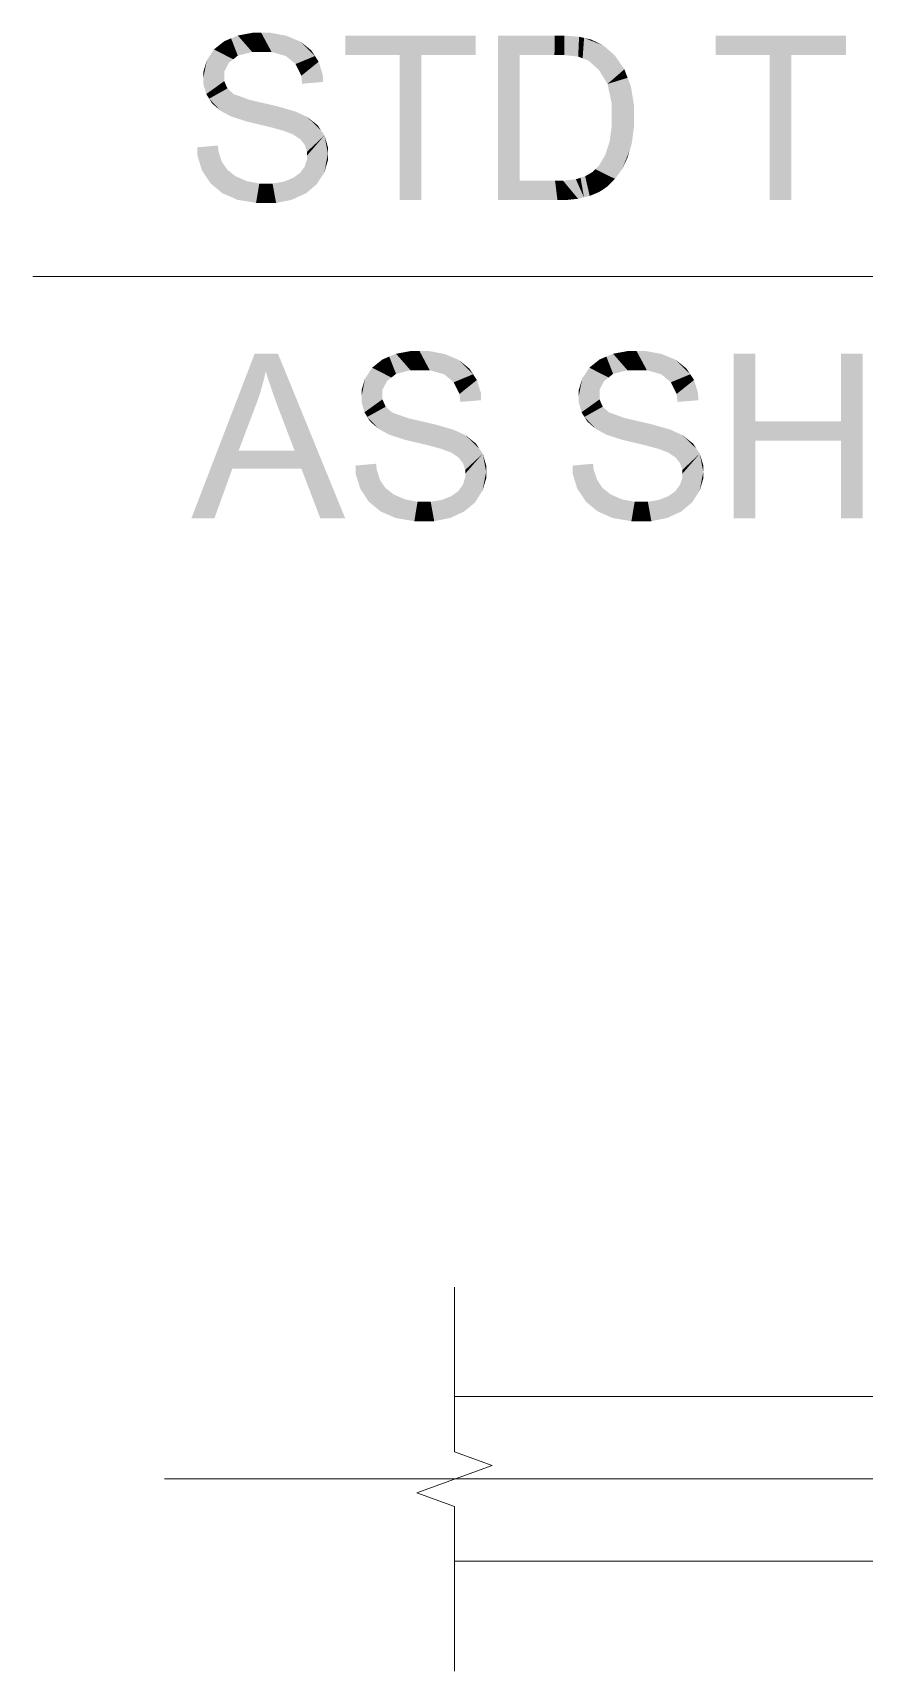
# Model space of a CAD drawing. Header units: millimetres. Extents: x 2 to 579, y 1 to 405.
# Drawn here: x 241.5 to 248.32, y 82.36 to 95.8 of the extents above; entities that cross this region are included whole.
import ezdxf

# ---------------------------------------------------------------- set-up
doc = ezdxf.new("R2010")
doc.units = ezdxf.units.MM
doc.linetypes.add('XKITLINE00', pattern=[0])
doc.layers.add('LinkedObject', color=7, linetype='Continuous', lineweight=0)

# ---------------------------------------------------------------- blocks, each defined once
blk = doc.blocks.new('*A4')
at = {"layer": 'LinkedObject'}
for points in [[(243.071, 95.726), (243.145, 95.578), (242.986, 95.659)], [(243.182, 95.608), (243.071, 95.726), (243.127, 95.75)], [(243.145, 95.578), (243.071, 95.726), (243.182, 95.608)], [(243.182, 95.773), (243.3, 95.638), (243.127, 95.75)], [(243.127, 95.75), (243.3, 95.638), (243.182, 95.608)], [(243.306, 95.796), (243.3, 95.638), (243.182, 95.773)], [(243.374, 95.796), (243.3, 95.638), (243.306, 95.796)], [(243.3, 95.638), (243.374, 95.796), (243.381, 95.638)], [(243.374, 95.796), (243.459, 95.638), (243.381, 95.638)], [(243.581, 95.771), (243.374, 95.796), (243.449, 95.796)], [(243.638, 95.747), (243.374, 95.796), (243.581, 95.771)], [(243.576, 95.605), (243.374, 95.796), (243.638, 95.747)], [(243.459, 95.638), (243.374, 95.796), (243.576, 95.605)], [(243.638, 95.747), (243.616, 95.572), (243.576, 95.605)], [(243.696, 95.723), (243.616, 95.572), (243.638, 95.747)], [(243.616, 95.572), (243.696, 95.723), (243.656, 95.539)], [(243.656, 95.539), (243.696, 95.723), (243.815, 95.605)], [(243.815, 95.605), (243.696, 95.723), (243.784, 95.652)], [(244.064, 95.773), (244.509, 95.613), (244.064, 95.613)], [(244.687, 95.613), (244.509, 95.613), (244.064, 95.773)], [(244.687, 95.613), (244.064, 95.773), (245.134, 95.773)], [(244.687, 95.613), (245.134, 95.773), (245.134, 95.613)], [(245.317, 95.773), (245.495, 95.613), (245.317, 94.423)], [(245.779, 95.613), (245.317, 95.773), (245.782, 95.773)], [(245.495, 95.613), (245.317, 95.773), (245.779, 95.613)], [(245.782, 95.773), (245.859, 95.613), (245.779, 95.613)], [(245.861, 95.773), (245.859, 95.613), (245.782, 95.773)], [(245.861, 95.773), (245.974, 95.6), (245.859, 95.613)], [(245.981, 95.763), (245.974, 95.6), (245.861, 95.773)], [(246.022, 95.753), (245.974, 95.6), (245.981, 95.763)], [(246.022, 95.753), (246.01, 95.586), (245.974, 95.6)], [(246.01, 95.586), (246.022, 95.753), (246.06, 95.566)], [(246.179, 95.692), (246.022, 95.753), (246.08, 95.74)], [(246.22, 95.657), (246.022, 95.753), (246.179, 95.692)], [(246.144, 95.49), (246.022, 95.753), (246.22, 95.657)], [(246.06, 95.566), (246.022, 95.753), (246.144, 95.49)], [(247.101, 95.773), (247.545, 95.613), (247.101, 95.613)], [(247.723, 95.613), (247.545, 95.613), (247.101, 95.773)], [(247.723, 95.613), (247.101, 95.773), (248.17, 95.773)], [(247.723, 95.613), (248.17, 95.773), (248.17, 95.613)], [(242.957, 95.614), (242.899, 95.423), (242.928, 95.57)], [(243.108, 95.549), (242.899, 95.423), (242.957, 95.614)], [(242.928, 95.57), (242.899, 95.423), (242.899, 95.474)], [(243.071, 95.477), (242.899, 95.423), (243.108, 95.549)], [(242.986, 95.659), (243.145, 95.578), (242.957, 95.614)], [(242.957, 95.614), (243.145, 95.578), (243.108, 95.549)], [(243.815, 95.605), (243.703, 95.443), (243.656, 95.539)], [(243.845, 95.558), (243.703, 95.443), (243.815, 95.605)], [(243.879, 95.451), (243.703, 95.443), (243.845, 95.558)], [(244.509, 94.423), (244.687, 95.613), (244.687, 94.423)], [(244.509, 95.613), (244.687, 95.613), (244.509, 94.423)], [(245.317, 94.423), (245.495, 95.613), (245.495, 94.582)], [(246.22, 95.657), (246.179, 95.433), (246.144, 95.49)], [(246.273, 95.611), (246.179, 95.433), (246.22, 95.657)], [(246.353, 95.496), (246.179, 95.433), (246.273, 95.611)], [(247.545, 94.423), (247.723, 95.613), (247.723, 94.423)], [(247.545, 95.613), (247.723, 95.613), (247.545, 94.423)], [(242.899, 95.423), (243.071, 95.477), (243.071, 95.435)], [(243.071, 95.399), (242.899, 95.423), (243.071, 95.435)], [(242.899, 95.423), (243.071, 95.399), (242.899, 95.377)], [(243.881, 95.392), (243.703, 95.443), (243.879, 95.451)], [(243.703, 95.443), (243.881, 95.392), (243.709, 95.378)], [(246.179, 95.433), (246.353, 95.496), (246.214, 95.376)], [(246.214, 95.376), (246.353, 95.496), (246.379, 95.426)], [(246.379, 95.426), (246.249, 95.214), (246.214, 95.376)], [(246.406, 95.356), (246.249, 95.214), (246.379, 95.426)], [(242.899, 95.377), (243.071, 95.399), (242.923, 95.293)], [(242.923, 95.293), (243.071, 95.399), (242.947, 95.255)], [(242.947, 95.255), (243.071, 95.399), (243.097, 95.339)], [(243.097, 95.339), (243.042, 95.155), (242.947, 95.255)], [(243.123, 95.315), (243.042, 95.155), (243.097, 95.339)], [(243.042, 95.155), (243.123, 95.315), (243.09, 95.129)], [(243.09, 95.129), (243.123, 95.315), (243.149, 95.292)], [(243.09, 95.129), (243.149, 95.292), (243.128, 95.109)], [(243.128, 95.109), (243.149, 95.292), (243.258, 95.067)], [(243.258, 95.067), (243.149, 95.292), (243.284, 95.244)], [(246.432, 95.195), (246.249, 95.214), (246.406, 95.356)], [(242.947, 95.255), (243.042, 95.155), (242.97, 95.217)], [(243.258, 95.067), (243.284, 95.244), (243.351, 95.045)], [(243.351, 95.045), (243.284, 95.244), (243.392, 95.219)], [(243.351, 95.045), (243.392, 95.219), (243.444, 95.023)], [(243.444, 95.023), (243.392, 95.219), (243.501, 95.194)], [(243.444, 95.023), (243.501, 95.194), (243.564, 94.99)], [(243.564, 94.99), (243.501, 95.194), (243.591, 94.979)], [(243.591, 94.979), (243.501, 95.194), (243.633, 94.963)], [(243.651, 95.151), (243.633, 94.963), (243.501, 95.194)], [(243.691, 95.133), (243.633, 94.963), (243.651, 95.151)], [(246.432, 95.105), (246.249, 95.214), (246.432, 95.195)], [(246.249, 95.214), (246.432, 95.105), (246.249, 95.108)], [(243.633, 94.963), (243.691, 95.133), (243.694, 94.923)], [(243.694, 94.923), (243.691, 95.133), (243.75, 95.106)], [(243.694, 94.923), (243.75, 95.106), (243.713, 94.899)], [(243.713, 94.899), (243.75, 95.106), (243.731, 94.876)], [(243.75, 95.106), (243.865, 94.995), (243.731, 94.876)], [(243.865, 94.995), (243.75, 95.106), (243.837, 95.037)], [(246.249, 95.031), (246.432, 95.028), (246.231, 94.901)], [(246.231, 94.901), (246.432, 95.028), (246.396, 94.832)], [(246.432, 95.105), (246.249, 95.031), (246.249, 95.108)], [(246.432, 95.028), (246.249, 95.031), (246.432, 95.105)], [(246.396, 94.832), (246.432, 95.028), (246.414, 94.892)], [(243.024, 94.82), (242.849, 94.856), (243.018, 94.871)], [(243.731, 94.876), (243.865, 94.995), (243.75, 94.82)], [(243.75, 94.82), (243.865, 94.995), (243.893, 94.954)], [(243.75, 94.82), (243.893, 94.954), (243.75, 94.789)], [(243.75, 94.789), (243.893, 94.954), (243.75, 94.757)], [(243.893, 94.954), (243.921, 94.804), (243.75, 94.757)], [(243.921, 94.804), (243.893, 94.954), (243.921, 94.858)], [(246.396, 94.832), (246.213, 94.848), (246.231, 94.901)], [(242.849, 94.856), (242.923, 94.614), (242.851, 94.788)], [(243.024, 94.82), (242.923, 94.614), (242.849, 94.856)], [(242.851, 94.788), (242.923, 94.614), (242.888, 94.667)], [(243.052, 94.737), (242.923, 94.614), (243.024, 94.82)], [(242.923, 94.614), (243.052, 94.737), (242.959, 94.56)], [(242.959, 94.56), (243.052, 94.737), (243.055, 94.48)], [(243.074, 94.704), (243.055, 94.48), (243.052, 94.737)], [(243.731, 94.699), (243.921, 94.804), (243.891, 94.648)], [(243.75, 94.757), (243.921, 94.804), (243.731, 94.699)], [(243.891, 94.648), (243.921, 94.804), (243.921, 94.75)], [(246.146, 94.709), (246.396, 94.832), (246.304, 94.636)], [(246.196, 94.794), (246.396, 94.832), (246.146, 94.709)], [(246.213, 94.848), (246.396, 94.832), (246.196, 94.794)], [(246.304, 94.636), (246.396, 94.832), (246.333, 94.675)], [(246.333, 94.675), (246.396, 94.832), (246.379, 94.773)], [(243.096, 94.672), (243.055, 94.48), (243.074, 94.704)], [(243.096, 94.672), (243.117, 94.453), (243.055, 94.48)], [(243.163, 94.619), (243.117, 94.453), (243.096, 94.672)], [(243.117, 94.453), (243.163, 94.619), (243.179, 94.426)], [(243.209, 94.599), (243.179, 94.426), (243.163, 94.619)], [(243.635, 94.605), (243.829, 94.553), (243.596, 94.589)], [(243.693, 94.646), (243.86, 94.601), (243.635, 94.605)], [(243.635, 94.605), (243.86, 94.601), (243.829, 94.553)], [(243.712, 94.673), (243.891, 94.648), (243.693, 94.646)], [(243.86, 94.601), (243.693, 94.646), (243.891, 94.648)], [(243.731, 94.699), (243.891, 94.648), (243.712, 94.673)], [(245.993, 94.607), (246.021, 94.446), (245.955, 94.594)], [(246.031, 94.619), (246.021, 94.446), (245.993, 94.607)], [(246.021, 94.446), (246.031, 94.619), (246.068, 94.457)], [(246.182, 94.513), (246.031, 94.619), (246.092, 94.654)], [(246.148, 94.491), (246.031, 94.619), (246.182, 94.513)], [(246.068, 94.457), (246.031, 94.619), (246.148, 94.491)], [(246.114, 94.677), (246.215, 94.536), (246.092, 94.654)], [(246.092, 94.654), (246.215, 94.536), (246.182, 94.513)], [(246.304, 94.636), (246.114, 94.677), (246.146, 94.709)], [(246.276, 94.597), (246.114, 94.677), (246.304, 94.636)], [(246.215, 94.536), (246.114, 94.677), (246.276, 94.597)], [(243.255, 94.579), (243.179, 94.426), (243.209, 94.599)], [(243.255, 94.579), (243.332, 94.4), (243.179, 94.426)], [(243.358, 94.559), (243.332, 94.4), (243.255, 94.579)], [(243.358, 94.559), (243.424, 94.4), (243.332, 94.4)], [(243.416, 94.559), (243.424, 94.4), (243.358, 94.559)], [(243.416, 94.559), (243.496, 94.4), (243.424, 94.4)], [(243.467, 94.559), (243.496, 94.4), (243.416, 94.559)], [(243.557, 94.574), (243.683, 94.453), (243.467, 94.559)], [(243.467, 94.559), (243.683, 94.453), (243.496, 94.4)], [(243.596, 94.589), (243.829, 94.553), (243.557, 94.574)], [(243.741, 94.479), (243.557, 94.574), (243.829, 94.553)], [(243.683, 94.453), (243.557, 94.574), (243.741, 94.479)], [(245.495, 94.582), (245.804, 94.423), (245.317, 94.423)], [(245.784, 94.582), (245.804, 94.423), (245.495, 94.582)], [(245.784, 94.582), (245.865, 94.423), (245.804, 94.423)], [(245.85, 94.582), (245.865, 94.423), (245.784, 94.582)], [(246.021, 94.446), (245.85, 94.582), (245.955, 94.594)], [(245.973, 94.434), (245.85, 94.582), (246.021, 94.446)], [(245.865, 94.423), (245.85, 94.582), (245.973, 94.434)], [(243.496, 94.4), (243.683, 94.453), (243.625, 94.426)], [(243.32, 93.163), (243.338, 92.763), (242.801, 91.813)], [(243.338, 92.763), (243.32, 93.163), (243.361, 92.827)], [(243.361, 92.827), (243.32, 93.163), (243.397, 92.956)], [(243.397, 92.956), (243.32, 93.163), (243.411, 93.021)], [(243.512, 93.163), (243.411, 93.021), (243.32, 93.163)], [(243.411, 93.021), (243.512, 93.163), (243.427, 92.966)], [(243.427, 92.966), (243.512, 93.163), (243.475, 92.825)], [(243.475, 92.825), (243.512, 93.163), (243.506, 92.74)], [(243.506, 92.74), (243.512, 93.163), (243.648, 92.368)], [(243.648, 92.368), (243.512, 93.163), (243.703, 92.222)], [(243.703, 92.222), (243.512, 93.163), (244.063, 91.813)], [(244.48, 92.998), (244.368, 93.116), (244.424, 93.14)], [(244.48, 93.163), (244.598, 93.028), (244.424, 93.14)], [(244.424, 93.14), (244.598, 93.028), (244.48, 92.998)], [(244.604, 93.186), (244.598, 93.028), (244.48, 93.163)], [(244.672, 93.186), (244.598, 93.028), (244.604, 93.186)], [(244.598, 93.028), (244.672, 93.186), (244.678, 93.028)], [(244.672, 93.186), (244.756, 93.028), (244.678, 93.028)], [(244.879, 93.161), (244.672, 93.186), (244.747, 93.186)], [(244.936, 93.137), (244.672, 93.186), (244.879, 93.161)], [(244.874, 92.995), (244.672, 93.186), (244.936, 93.137)], [(244.756, 93.028), (244.672, 93.186), (244.874, 92.995)], [(244.936, 93.137), (244.914, 92.962), (244.874, 92.995)], [(244.993, 93.113), (244.914, 92.962), (244.936, 93.137)], [(246.26, 92.998), (246.149, 93.116), (246.205, 93.14)], [(246.26, 93.163), (246.378, 93.028), (246.205, 93.14)], [(246.205, 93.14), (246.378, 93.028), (246.26, 92.998)], [(246.384, 93.186), (246.378, 93.028), (246.26, 93.163)], [(246.452, 93.186), (246.378, 93.028), (246.384, 93.186)], [(246.378, 93.028), (246.452, 93.186), (246.459, 93.028)], [(246.452, 93.186), (246.537, 93.028), (246.459, 93.028)], [(246.659, 93.161), (246.452, 93.186), (246.527, 93.186)], [(246.717, 93.137), (246.452, 93.186), (246.659, 93.161)], [(246.654, 92.995), (246.452, 93.186), (246.717, 93.137)], [(246.537, 93.028), (246.452, 93.186), (246.654, 92.995)], [(246.717, 93.137), (246.694, 92.962), (246.654, 92.995)], [(246.774, 93.113), (246.694, 92.962), (246.717, 93.137)], [(247.427, 92.608), (247.249, 91.813), (247.249, 93.163)], [(247.427, 92.608), (247.249, 93.163), (247.427, 93.163)], [(248.308, 93.163), (248.129, 92.608), (248.129, 93.163)], [(248.129, 92.449), (248.129, 92.608), (248.308, 93.163)], [(248.129, 92.449), (248.308, 93.163), (248.308, 91.813)], [(244.255, 93.004), (244.197, 92.813), (244.226, 92.96)], [(244.405, 92.939), (244.197, 92.813), (244.255, 93.004)], [(244.284, 93.049), (244.442, 92.968), (244.255, 93.004)], [(244.255, 93.004), (244.442, 92.968), (244.405, 92.939)], [(244.368, 93.116), (244.442, 92.968), (244.284, 93.049)], [(244.442, 92.968), (244.368, 93.116), (244.48, 92.998)], [(244.914, 92.962), (244.993, 93.113), (244.953, 92.929)], [(244.953, 92.929), (244.993, 93.113), (245.112, 92.995)], [(245.112, 92.995), (245, 92.833), (244.953, 92.929)], [(245.112, 92.995), (244.993, 93.113), (245.081, 93.042)], [(245.143, 92.948), (245, 92.833), (245.112, 92.995)], [(246.036, 93.004), (245.978, 92.813), (246.007, 92.96)], [(246.186, 92.939), (245.978, 92.813), (246.036, 93.004)], [(246.065, 93.049), (246.223, 92.968), (246.036, 93.004)], [(246.036, 93.004), (246.223, 92.968), (246.186, 92.939)], [(246.149, 93.116), (246.223, 92.968), (246.065, 93.049)], [(246.223, 92.968), (246.149, 93.116), (246.26, 92.998)], [(246.694, 92.962), (246.774, 93.113), (246.734, 92.929)], [(246.734, 92.929), (246.774, 93.113), (246.893, 92.995)], [(246.893, 92.995), (246.781, 92.833), (246.734, 92.929)], [(246.893, 92.995), (246.774, 93.113), (246.862, 93.042)], [(246.924, 92.948), (246.781, 92.833), (246.893, 92.995)], [(244.226, 92.96), (244.197, 92.813), (244.197, 92.864)], [(244.368, 92.867), (244.197, 92.813), (244.405, 92.939)], [(244.197, 92.813), (244.368, 92.867), (244.368, 92.825)], [(245.176, 92.841), (245, 92.833), (245.143, 92.948)], [(246.007, 92.96), (245.978, 92.813), (245.978, 92.864)], [(246.149, 92.867), (245.978, 92.813), (246.186, 92.939)], [(245.978, 92.813), (246.149, 92.867), (246.149, 92.825)], [(246.957, 92.841), (246.781, 92.833), (246.924, 92.948)], [(242.801, 91.813), (243.338, 92.763), (243.189, 92.368)], [(244.368, 92.789), (244.197, 92.813), (244.368, 92.825)], [(244.197, 92.813), (244.368, 92.789), (244.197, 92.767)], [(244.197, 92.767), (244.368, 92.789), (244.221, 92.683)], [(244.221, 92.683), (244.368, 92.789), (244.244, 92.645)], [(244.244, 92.645), (244.368, 92.789), (244.395, 92.729)], [(244.395, 92.729), (244.34, 92.545), (244.244, 92.645)], [(244.421, 92.705), (244.34, 92.545), (244.395, 92.729)], [(245.178, 92.782), (245, 92.833), (245.176, 92.841)], [(245, 92.833), (245.178, 92.782), (245.007, 92.768)], [(246.149, 92.789), (245.978, 92.813), (246.149, 92.825)], [(245.978, 92.813), (246.149, 92.789), (245.978, 92.767)], [(245.978, 92.767), (246.149, 92.789), (246.001, 92.683)], [(246.001, 92.683), (246.149, 92.789), (246.025, 92.645)], [(246.025, 92.645), (246.149, 92.789), (246.175, 92.729)], [(246.175, 92.729), (246.12, 92.545), (246.025, 92.645)], [(246.201, 92.705), (246.12, 92.545), (246.175, 92.729)], [(246.959, 92.782), (246.781, 92.833), (246.957, 92.841)], [(246.781, 92.833), (246.959, 92.782), (246.788, 92.768)], [(244.244, 92.645), (244.34, 92.545), (244.268, 92.607)], [(244.34, 92.545), (244.421, 92.705), (244.388, 92.519)], [(244.388, 92.519), (244.421, 92.705), (244.447, 92.682)], [(244.388, 92.519), (244.447, 92.682), (244.425, 92.499)], [(244.425, 92.499), (244.447, 92.682), (244.555, 92.457)], [(244.555, 92.457), (244.447, 92.682), (244.581, 92.634)], [(244.555, 92.457), (244.581, 92.634), (244.648, 92.435)], [(244.648, 92.435), (244.581, 92.634), (244.69, 92.609)], [(244.648, 92.435), (244.69, 92.609), (244.741, 92.413)], [(244.741, 92.413), (244.69, 92.609), (244.799, 92.584)], [(244.741, 92.413), (244.799, 92.584), (244.861, 92.38)], [(244.861, 92.38), (244.799, 92.584), (244.888, 92.369)], [(244.888, 92.369), (244.799, 92.584), (244.931, 92.353)], [(244.948, 92.541), (244.931, 92.353), (244.799, 92.584)], [(246.025, 92.645), (246.12, 92.545), (246.049, 92.607)], [(246.12, 92.545), (246.201, 92.705), (246.169, 92.519)], [(246.169, 92.519), (246.201, 92.705), (246.227, 92.682)], [(246.169, 92.519), (246.227, 92.682), (246.206, 92.499)], [(246.206, 92.499), (246.227, 92.682), (246.336, 92.457)], [(246.336, 92.457), (246.227, 92.682), (246.362, 92.634)], [(246.336, 92.457), (246.362, 92.634), (246.429, 92.435)], [(246.429, 92.435), (246.362, 92.634), (246.471, 92.609)], [(246.429, 92.435), (246.471, 92.609), (246.522, 92.413)], [(246.522, 92.413), (246.471, 92.609), (246.579, 92.584)], [(246.522, 92.413), (246.579, 92.584), (246.642, 92.38)], [(246.642, 92.38), (246.579, 92.584), (246.669, 92.369)], [(246.669, 92.369), (246.579, 92.584), (246.711, 92.353)], [(246.729, 92.541), (246.711, 92.353), (246.579, 92.584)], [(247.427, 92.449), (247.249, 91.813), (247.427, 92.608)], [(247.427, 92.608), (248.129, 92.449), (247.427, 92.449)], [(248.129, 92.608), (248.129, 92.449), (247.427, 92.608)], [(244.989, 92.523), (244.931, 92.353), (244.948, 92.541)], [(244.931, 92.353), (244.989, 92.523), (244.992, 92.313)], [(244.992, 92.313), (244.989, 92.523), (245.048, 92.496)], [(244.992, 92.313), (245.048, 92.496), (245.01, 92.289)], [(245.01, 92.289), (245.048, 92.496), (245.029, 92.266)], [(245.048, 92.496), (245.163, 92.385), (245.029, 92.266)], [(245.163, 92.385), (245.048, 92.496), (245.135, 92.427)], [(246.769, 92.523), (246.711, 92.353), (246.729, 92.541)], [(246.711, 92.353), (246.769, 92.523), (246.772, 92.313)], [(246.772, 92.313), (246.769, 92.523), (246.828, 92.496)], [(246.772, 92.313), (246.828, 92.496), (246.791, 92.289)], [(246.791, 92.289), (246.828, 92.496), (246.809, 92.266)], [(246.828, 92.496), (246.943, 92.385), (246.809, 92.266)], [(246.943, 92.385), (246.828, 92.496), (246.915, 92.427)], [(243.138, 92.222), (242.801, 91.813), (243.189, 92.368)], [(243.189, 92.368), (243.703, 92.222), (243.138, 92.222)], [(243.648, 92.368), (243.703, 92.222), (243.189, 92.368)], [(245.029, 92.266), (245.163, 92.385), (245.047, 92.21)], [(245.047, 92.21), (245.163, 92.385), (245.191, 92.344)], [(245.047, 92.21), (245.191, 92.344), (245.047, 92.179)], [(245.047, 92.179), (245.191, 92.344), (245.047, 92.147)], [(245.191, 92.344), (245.219, 92.194), (245.047, 92.147)], [(245.219, 92.194), (245.191, 92.344), (245.219, 92.248)], [(246.809, 92.266), (246.943, 92.385), (246.828, 92.21)], [(246.828, 92.21), (246.943, 92.385), (246.971, 92.344)], [(246.828, 92.21), (246.971, 92.344), (246.828, 92.179)], [(246.828, 92.179), (246.971, 92.344), (246.828, 92.147)], [(246.971, 92.344), (247, 92.194), (246.828, 92.147)], [(247, 92.194), (246.971, 92.344), (247, 92.248)], [(247.249, 91.813), (247.427, 92.449), (247.427, 91.813)], [(248.129, 92.449), (248.308, 91.813), (248.129, 91.813)], [(242.801, 91.813), (243.138, 92.222), (242.99, 91.813)], [(243.703, 92.222), (244.063, 91.813), (243.859, 91.813)], [(244.322, 92.21), (244.147, 92.246), (244.316, 92.261)], [(244.147, 92.246), (244.221, 92.004), (244.149, 92.178)], [(244.322, 92.21), (244.221, 92.004), (244.147, 92.246)], [(244.349, 92.127), (244.221, 92.004), (244.322, 92.21)], [(245.028, 92.089), (245.219, 92.194), (245.188, 92.038)], [(245.047, 92.147), (245.219, 92.194), (245.028, 92.089)], [(245.188, 92.038), (245.219, 92.194), (245.219, 92.14)], [(246.102, 92.21), (245.928, 92.246), (246.096, 92.261)], [(245.928, 92.246), (246.002, 92.004), (245.929, 92.178)], [(246.102, 92.21), (246.002, 92.004), (245.928, 92.246)], [(246.13, 92.127), (246.002, 92.004), (246.102, 92.21)], [(246.809, 92.089), (247, 92.194), (246.969, 92.038)], [(246.828, 92.147), (247, 92.194), (246.809, 92.089)], [(246.969, 92.038), (247, 92.194), (247, 92.14)], [(244.149, 92.178), (244.221, 92.004), (244.186, 92.057)], [(244.221, 92.004), (244.349, 92.127), (244.256, 91.95)], [(244.256, 91.95), (244.349, 92.127), (244.353, 91.87)], [(244.371, 92.094), (244.353, 91.87), (244.349, 92.127)], [(244.393, 92.062), (244.353, 91.87), (244.371, 92.094)], [(244.393, 92.062), (244.415, 91.843), (244.353, 91.87)], [(244.461, 92.009), (244.415, 91.843), (244.393, 92.062)], [(245.009, 92.063), (245.188, 92.038), (244.99, 92.036)], [(245.028, 92.089), (245.188, 92.038), (245.009, 92.063)], [(245.929, 92.178), (246.002, 92.004), (245.966, 92.057)], [(246.002, 92.004), (246.13, 92.127), (246.037, 91.95)], [(246.037, 91.95), (246.13, 92.127), (246.134, 91.87)], [(246.152, 92.094), (246.134, 91.87), (246.13, 92.127)], [(246.174, 92.062), (246.134, 91.87), (246.152, 92.094)], [(246.174, 92.062), (246.195, 91.843), (246.134, 91.87)], [(246.241, 92.009), (246.195, 91.843), (246.174, 92.062)], [(246.79, 92.063), (246.969, 92.038), (246.771, 92.036)], [(246.809, 92.089), (246.969, 92.038), (246.79, 92.063)], [(244.415, 91.843), (244.461, 92.009), (244.477, 91.816)], [(244.507, 91.989), (244.477, 91.816), (244.461, 92.009)], [(244.553, 91.969), (244.477, 91.816), (244.507, 91.989)], [(244.553, 91.969), (244.63, 91.79), (244.477, 91.816)], [(244.656, 91.949), (244.63, 91.79), (244.553, 91.969)], [(244.656, 91.949), (244.721, 91.79), (244.63, 91.79)], [(244.713, 91.949), (244.721, 91.79), (244.656, 91.949)], [(244.713, 91.949), (244.793, 91.79), (244.721, 91.79)], [(244.764, 91.949), (244.793, 91.79), (244.713, 91.949)], [(244.854, 91.964), (244.981, 91.843), (244.764, 91.949)], [(244.764, 91.949), (244.981, 91.843), (244.793, 91.79)], [(244.893, 91.979), (245.127, 91.943), (244.854, 91.964)], [(245.038, 91.869), (244.854, 91.964), (245.127, 91.943)], [(244.981, 91.843), (244.854, 91.964), (245.038, 91.869)], [(244.932, 91.995), (245.127, 91.943), (244.893, 91.979)], [(244.99, 92.036), (245.157, 91.991), (244.932, 91.995)], [(244.932, 91.995), (245.157, 91.991), (245.127, 91.943)], [(245.157, 91.991), (244.99, 92.036), (245.188, 92.038)], [(246.195, 91.843), (246.241, 92.009), (246.257, 91.816)], [(246.287, 91.989), (246.257, 91.816), (246.241, 92.009)], [(246.333, 91.969), (246.257, 91.816), (246.287, 91.989)], [(246.333, 91.969), (246.41, 91.79), (246.257, 91.816)], [(246.437, 91.949), (246.41, 91.79), (246.333, 91.969)], [(246.437, 91.949), (246.502, 91.79), (246.41, 91.79)], [(246.494, 91.949), (246.502, 91.79), (246.437, 91.949)], [(246.494, 91.949), (246.574, 91.79), (246.502, 91.79)], [(246.545, 91.949), (246.574, 91.79), (246.494, 91.949)], [(246.635, 91.964), (246.761, 91.843), (246.545, 91.949)], [(246.545, 91.949), (246.761, 91.843), (246.574, 91.79)], [(246.674, 91.979), (246.907, 91.943), (246.635, 91.964)], [(246.819, 91.869), (246.635, 91.964), (246.907, 91.943)], [(246.761, 91.843), (246.635, 91.964), (246.819, 91.869)], [(246.713, 91.995), (246.907, 91.943), (246.674, 91.979)], [(246.771, 92.036), (246.938, 91.991), (246.713, 91.995)], [(246.713, 91.995), (246.938, 91.991), (246.907, 91.943)], [(246.938, 91.991), (246.771, 92.036), (246.969, 92.038)], [(244.793, 91.79), (244.981, 91.843), (244.923, 91.816)], [(246.574, 91.79), (246.761, 91.843), (246.704, 91.816)]]:
    blk.add_hatch(color=7, dxfattribs=at).paths.add_polyline_path(points, flags=17)
at = {"layer": 'LinkedObject', "color": 6, "linetype": 'XKITLINE00', "lineweight": 0}
for p, q in [((257.377, 93.797), (241.5, 93.797)), ((242.58, 83.935), (255.753, 83.935))]:
    blk.add_line(p, q, dxfattribs=at)
at = {"layer": 'LinkedObject', "color": 7, "linetype": 'XKITLINE00', "lineweight": 0}
for p, q in [((244.96, 85.508), (244.96, 84.158)), ((244.96, 84.61), (274.094, 84.61)), ((244.96, 84.158), (245.269, 84.046)), ((245.269, 84.046), (244.651, 83.821)), ((244.651, 83.821), (244.96, 83.708)), ((244.96, 83.708), (244.96, 82.358)), ((274.094, 83.26), (244.96, 83.26))]:
    blk.add_line(p, q, dxfattribs=at)

msp = doc.modelspace()

# ---------------------------------------------------------------- block references
at = {"lineweight": 0}
msp.add_blockref('*A4', (0, 0), dxfattribs=at)

doc.saveas('drawing.dxf')
